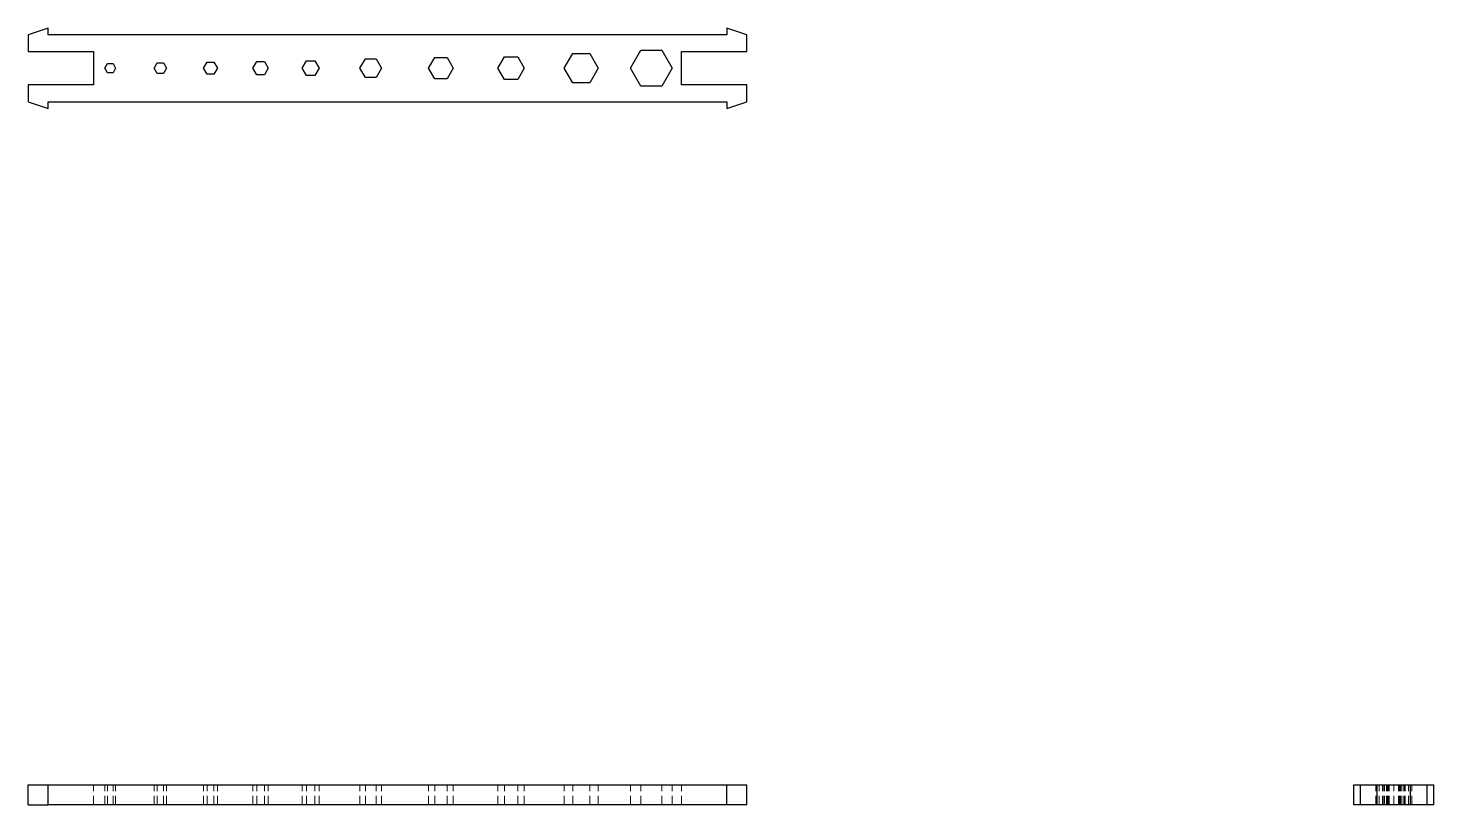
# Model space of a CAD drawing. Header units: millimetres. Extents: x 33 to 229, y 56 to 164.
import ezdxf

# ---------------------------------------------------------------- set-up
doc = ezdxf.new("R2010")
doc.units = ezdxf.units.MM
doc.linetypes.add('HIDDEN', pattern=[1.905, 1.27, -0.635])

msp = doc.modelspace()

# ---------------------------------------------------------------- linework, layer by layer
at = {"color": 7, "linetype": 'Continuous', "lineweight": 25}
for p, q in [((35.79, 163.58), (33, 162.65)), ((33, 162.65), (33, 160.32)), ((35.79, 162.65), (35.79, 163.58)), ((130.21, 162.65), (35.79, 162.65)), ((130.21, 163.58), (130.21, 162.65)), ((133, 162.65), (130.21, 163.58)), ((133, 160.32), (133, 162.65)), ((116.81, 158), (118.26, 160.51)), ((118.26, 160.51), (121.16, 160.51)), ((121.16, 160.51), (122.61, 158)), ((33, 160.32), (42.11, 160.32)), ((42.11, 160.32), (42.11, 155.68)), ((43.68, 158), (44.06, 158.65)), ((44.06, 158.65), (44.81, 158.65)), ((44.81, 158.65), (45.18, 158)), ((50.54, 158), (50.97, 158.74)), ((50.97, 158.74), (51.83, 158.74)), ((51.83, 158.74), (52.26, 158)), ((57.41, 158), (57.89, 158.84)), ((57.89, 158.84), (58.85, 158.84)), ((58.85, 158.84), (59.34, 158)), ((64.27, 158), (64.81, 158.93)), ((64.81, 158.93), (65.88, 158.93)), ((65.88, 158.93), (66.42, 158)), ((71.13, 158), (71.72, 159.02)), ((71.72, 159.02), (72.9, 159.02)), ((72.9, 159.02), (73.49, 158)), ((79.17, 158), (79.93, 159.3)), ((79.93, 159.3), (81.43, 159.3)), ((81.43, 159.3), (82.18, 158)), ((88.72, 158), (89.58, 159.49)), ((89.58, 159.49), (91.29, 159.49)), ((91.29, 159.49), (92.15, 158)), ((98.37, 158), (99.28, 159.58)), ((99.28, 159.58), (101.11, 159.58)), ((101.11, 159.58), (102.02, 158)), ((107.59, 158), (108.77, 160.04)), ((108.77, 160.04), (111.13, 160.04)), ((111.13, 160.04), (112.31, 158)), ((123.89, 160.32), (133, 160.32)), ((123.89, 155.68), (123.89, 160.32)), ((44.06, 157.35), (43.68, 158)), ((44.81, 157.35), (44.06, 157.35)), ((45.18, 158), (44.81, 157.35)), ((50.97, 157.26), (50.54, 158)), ((51.83, 157.26), (50.97, 157.26)), ((52.26, 158), (51.83, 157.26)), ((57.89, 157.16), (57.41, 158)), ((58.85, 157.16), (57.89, 157.16)), ((59.34, 158), (58.85, 157.16)), ((64.81, 157.07), (64.27, 158)), ((65.88, 157.07), (64.81, 157.07)), ((66.42, 158), (65.88, 157.07)), ((71.72, 156.98), (71.13, 158)), ((72.9, 156.98), (71.72, 156.98)), ((73.49, 158), (72.9, 156.98)), ((79.93, 156.7), (79.17, 158)), ((81.43, 156.7), (79.93, 156.7)), ((82.18, 158), (81.43, 156.7)), ((89.58, 156.51), (88.72, 158)), ((91.29, 156.51), (89.58, 156.51)), ((92.15, 158), (91.29, 156.51)), ((99.28, 156.42), (98.37, 158)), ((102.02, 158), (101.11, 156.42)), ((108.77, 155.96), (107.59, 158)), ((112.31, 158), (111.13, 155.96)), ((118.26, 155.49), (116.81, 158)), ((122.61, 158), (121.16, 155.49)), ((33, 155.68), (33, 153.35)), ((42.11, 155.68), (33, 155.68)), ((101.11, 156.42), (99.28, 156.42)), ((111.13, 155.96), (108.77, 155.96)), ((121.16, 155.49), (118.26, 155.49)), ((133, 155.68), (123.89, 155.68)), ((133, 153.35), (133, 155.68)), ((33, 153.35), (35.79, 152.42)), ((35.79, 153.35), (130.21, 153.35)), ((35.79, 152.42), (35.79, 153.35)), ((130.21, 152.42), (133, 153.35)), ((130.21, 153.35), (130.21, 152.42)), ((33, 55.61), (33, 58.39)), ((33, 58.39), (35.79, 58.39)), ((35.79, 55.61), (35.79, 58.39)), ((35.79, 58.39), (130.21, 58.39)), ((130.21, 55.61), (130.21, 58.39)), ((130.21, 58.39), (133, 58.39)), ((133, 55.61), (133, 58.39)), ((217.42, 55.61), (217.42, 58.39)), ((217.42, 58.39), (218.35, 58.39)), ((218.35, 55.61), (218.35, 58.39)), ((218.35, 58.39), (220.68, 58.39)), ((220.68, 55.61), (220.68, 58.39)), ((220.68, 58.39), (225.32, 58.39)), ((225.32, 55.61), (225.32, 58.39)), ((225.32, 58.39), (227.65, 58.39)), ((227.65, 55.61), (227.65, 58.39)), ((227.65, 58.39), (228.58, 58.39)), ((228.58, 55.61), (228.58, 58.39)), ((33, 55.61), (35.79, 55.61)), ((130.21, 55.61), (35.79, 55.61)), ((133, 55.61), (130.21, 55.61)), ((218.35, 55.61), (217.42, 55.61)), ((220.68, 55.61), (218.35, 55.61)), ((225.32, 55.61), (220.68, 55.61)), ((227.65, 55.61), (225.32, 55.61)), ((228.58, 55.61), (227.65, 55.61))]:
    msp.add_line(p, q, dxfattribs=at)
at = {"color": 7, "linetype": 'HIDDEN', "lineweight": 18}
for p, q in [((42.11, 55.61), (42.11, 58.39)), ((43.68, 55.61), (43.68, 58.39)), ((44.06, 55.61), (44.06, 58.39)), ((44.81, 55.61), (44.81, 58.39)), ((45.18, 55.61), (45.18, 58.39)), ((50.54, 55.61), (50.54, 58.39)), ((50.97, 55.61), (50.97, 58.39)), ((51.83, 55.61), (51.83, 58.39)), ((52.26, 55.61), (52.26, 58.39)), ((57.41, 55.61), (57.41, 58.39)), ((57.89, 55.61), (57.89, 58.39)), ((58.85, 55.61), (58.85, 58.39)), ((59.34, 55.61), (59.34, 58.39)), ((64.27, 55.61), (64.27, 58.39)), ((64.81, 55.61), (64.81, 58.39)), ((65.88, 55.61), (65.88, 58.39)), ((66.42, 55.61), (66.42, 58.39)), ((71.13, 55.61), (71.13, 58.39)), ((71.72, 55.61), (71.72, 58.39)), ((72.9, 55.61), (72.9, 58.39)), ((73.49, 55.61), (73.49, 58.39)), ((79.17, 55.61), (79.17, 58.39)), ((79.93, 55.61), (79.93, 58.39)), ((81.43, 55.61), (81.43, 58.39)), ((82.18, 55.61), (82.18, 58.39)), ((88.72, 55.61), (88.72, 58.39)), ((89.58, 55.61), (89.58, 58.39)), ((91.29, 55.61), (91.29, 58.39)), ((92.15, 55.61), (92.15, 58.39)), ((98.37, 55.61), (98.37, 58.39)), ((99.28, 55.61), (99.28, 58.39)), ((101.11, 55.61), (101.11, 58.39)), ((102.02, 55.61), (102.02, 58.39)), ((107.59, 55.61), (107.59, 58.39)), ((108.77, 55.61), (108.77, 58.39)), ((111.13, 55.61), (111.13, 58.39)), ((112.31, 55.61), (112.31, 58.39)), ((116.81, 55.61), (116.81, 58.39)), ((118.26, 55.61), (118.26, 58.39)), ((121.16, 55.61), (121.16, 58.39)), ((122.61, 55.61), (122.61, 58.39)), ((123.89, 55.61), (123.89, 58.39)), ((220.49, 55.61), (220.49, 58.39)), ((220.96, 55.61), (220.96, 58.39)), ((221.42, 55.61), (221.42, 58.39)), ((221.51, 55.61), (221.51, 58.39)), ((221.7, 55.61), (221.7, 58.39)), ((221.98, 55.61), (221.98, 58.39)), ((222.07, 55.61), (222.07, 58.39)), ((222.16, 55.61), (222.16, 58.39)), ((222.26, 55.61), (222.26, 58.39)), ((222.35, 55.61), (222.35, 58.39)), ((223, 55.61), (223, 58.39)), ((223.65, 55.61), (223.65, 58.39)), ((223.74, 55.61), (223.74, 58.39)), ((223.84, 55.61), (223.84, 58.39)), ((223.93, 55.61), (223.93, 58.39)), ((224.02, 55.61), (224.02, 58.39)), ((224.3, 55.61), (224.3, 58.39)), ((224.49, 55.61), (224.49, 58.39)), ((224.58, 55.61), (224.58, 58.39)), ((225.04, 55.61), (225.04, 58.39)), ((225.51, 55.61), (225.51, 58.39))]:
    msp.add_line(p, q, dxfattribs=at)

doc.saveas('drawing.dxf')
